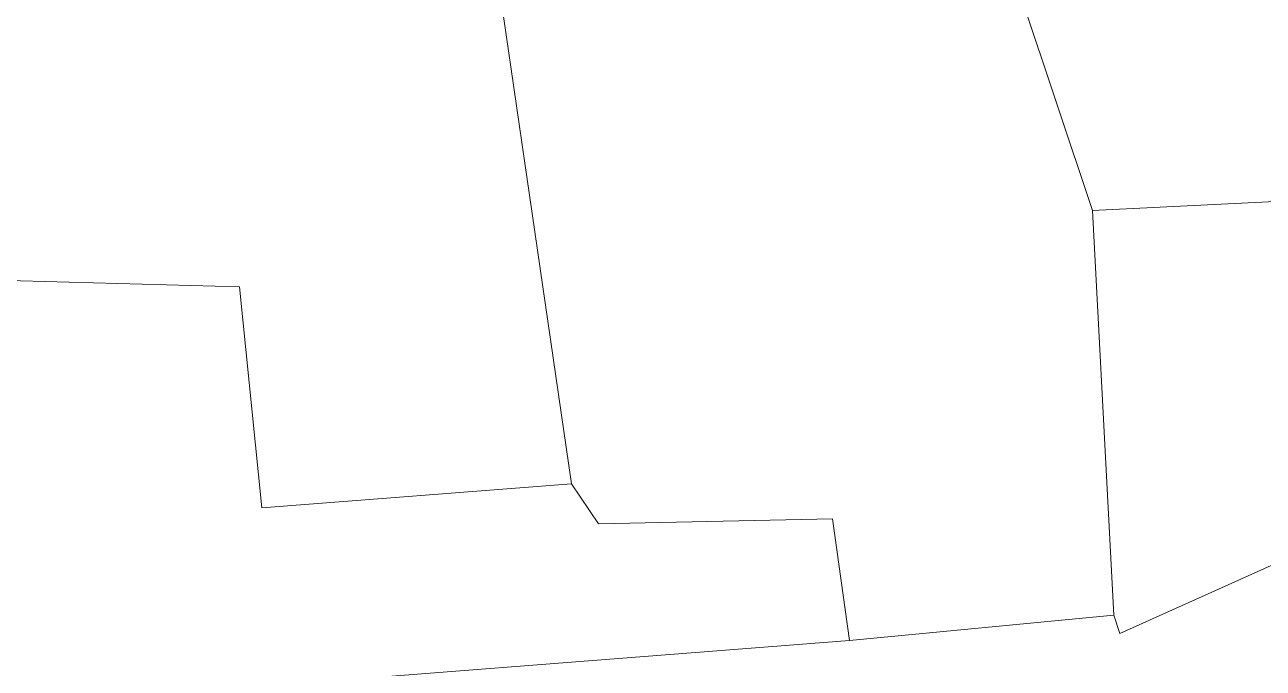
# Model space of a CAD drawing. Header units: millimetres. Extents: x 611710 to 616703, y 1316651 to 1320618.
# Drawn here: x 615641.4 to 616023, y 1318730.5 to 1318928.8 of the extents above; entities that cross this region are included whole.
import ezdxf

# ---------------------------------------------------------------- set-up
doc = ezdxf.new("R2010")
doc.units = ezdxf.units.MM
doc.layers.add('2', color=7, linetype='Continuous')

msp = doc.modelspace()

# ---------------------------------------------------------------- linework, layer by layer
at = {"layer": '2', "color": 1, "linetype": 'Continuous', "lineweight": 0}
for p, q in [((615899.47282, 1319083.64946), (615970.41582, 1318871.53046)), ((615768.95982, 1319067.94446), (615809.89382, 1318787.38546)), ((615977.00682, 1318746.82246), (615970.41582, 1318871.53046)), ((615895.56882, 1318739.04546), (615977.00682, 1318746.82246)), ((615565.93782, 1318713.48546), (615895.56882, 1318739.04546))]:
    msp.add_line(p, q, dxfattribs=at)
for points in [[(616200.66782, 1319101.39346), (616225.83782, 1318900.57646), (616147.47782, 1318890.29246), (616158.57482, 1318812.90546), (616089.24882, 1318790.77846), (615978.85282, 1318741.25146), (615977.00682, 1318746.82246)], [(615970.41582, 1318871.53046), (616083.12182, 1318877.11646), (616045.36482, 1318953.69646), (616067.71782, 1318974.53346), (616034.90982, 1319063.77446)], [(615565.02082, 1318851.98046), (615707.56082, 1318847.99146), (615714.48182, 1318779.95946), (615809.89382, 1318787.38546)], [(615809.89382, 1318787.38546), (615818.17182, 1318775.02546), (615890.28782, 1318776.59846), (615895.56882, 1318739.04546)]]:
    msp.add_lwpolyline(points, dxfattribs=at)

doc.saveas('drawing.dxf')
